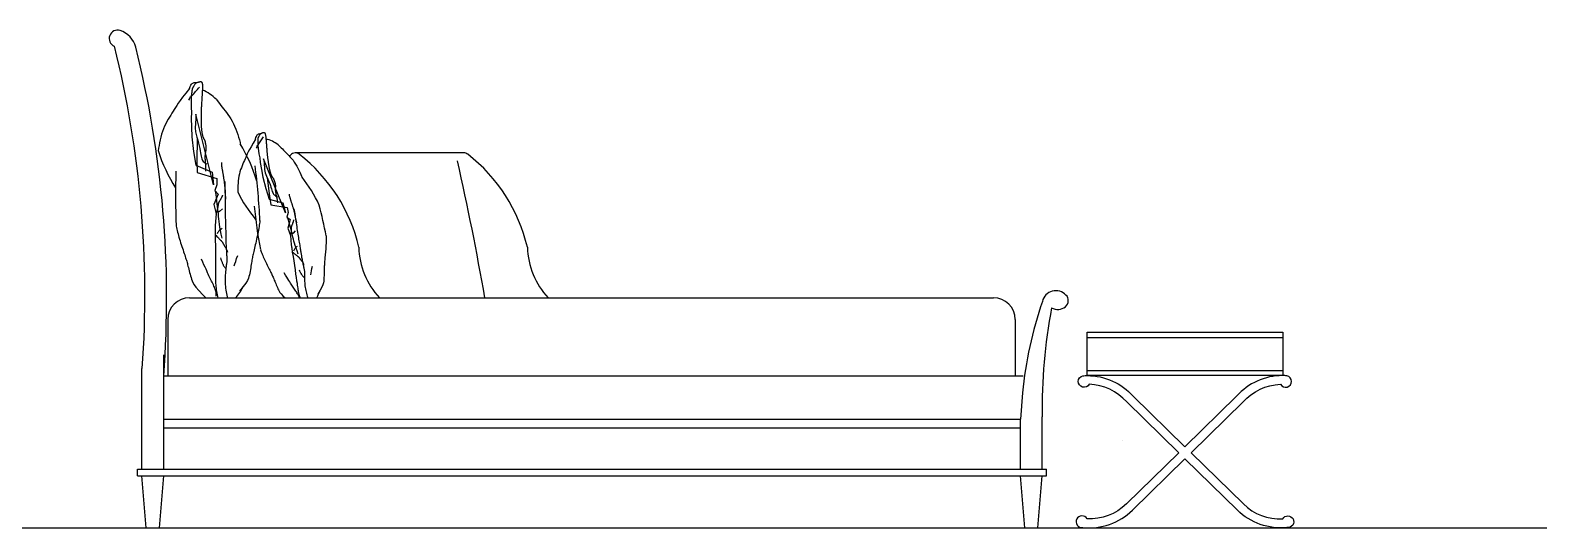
# Model space of a CAD drawing. Header units: inches. Extents: x 15.4 to 57.9, y 9.9 to 34.7.
# Drawn here: x 48.159 to 51.631, y 15.471 to 16.618 of the extents above; entities that cross this region are included whole.
import ezdxf

# ---------------------------------------------------------------- set-up
doc = ezdxf.new("R2010")
doc.units = ezdxf.units.IN
doc.header["$MEASUREMENT"] = 0
doc.layers.add('1', color=1, linetype='Continuous')
doc.layers.add('4', color=4, linetype='Continuous')

msp = doc.modelspace()

# ---------------------------------------------------------------- linework, layer by layer
at = {"layer": '1'}
for p, q in [((48.5293, 16.4906), (48.5309, 16.493)), ((48.5309, 16.493), (48.5325, 16.4947)), ((48.5325, 16.4947), (48.5339, 16.4958)), ((48.5339, 16.4958), (48.5354, 16.4965)), ((48.5354, 16.4965), (48.5367, 16.4969)), ((48.5367, 16.4969), (48.538, 16.497)), ((48.538, 16.497), (48.5393, 16.497)), ((48.5393, 16.497), (48.5405, 16.497)), ((48.5405, 16.497), (48.5416, 16.497)), ((48.5416, 16.497), (48.5428, 16.4972)), ((48.5428, 16.4972), (48.5438, 16.4974)), ((48.5438, 16.4974), (48.5449, 16.4976)), ((48.5449, 16.4976), (48.5459, 16.4979)), ((48.5459, 16.4979), (48.5468, 16.4982)), ((48.5468, 16.4982), (48.5477, 16.4985)), ((48.5477, 16.4985), (48.5486, 16.4988)), ((48.5486, 16.4988), (48.5494, 16.499)), ((48.5494, 16.499), (48.5502, 16.4992)), ((48.5502, 16.4992), (48.5509, 16.4993)), ((48.5509, 16.4993), (48.5515, 16.4993)), ((48.5515, 16.4993), (48.5521, 16.4992)), ((48.5521, 16.4992), (48.5527, 16.4991)), ((48.5527, 16.4991), (48.5532, 16.4989)), ((48.5532, 16.4989), (48.5536, 16.4986)), ((48.5536, 16.4986), (48.554, 16.4981)), ((48.554, 16.4981), (48.5544, 16.4976)), ((48.5544, 16.4976), (48.5547, 16.4969)), ((48.5547, 16.4969), (48.555, 16.4962)), ((48.555, 16.4962), (48.5552, 16.4953)), ((48.5552, 16.4953), (48.5554, 16.4942)), ((48.5554, 16.4942), (48.5556, 16.493)), ((48.5556, 16.493), (48.5557, 16.4917)), ((48.5102, 16.4635), (48.5046, 16.4559)), ((48.5172, 16.4726), (48.5102, 16.4635)), ((48.5258, 16.4835), (48.5172, 16.4726)), ((48.5259, 16.46), (48.5238, 16.4567)), ((48.5258, 16.4835), (48.5276, 16.4875)), ((48.5267, 16.4632), (48.5259, 16.46)), ((48.5299, 16.4644), (48.5267, 16.4632)), ((48.5276, 16.4875), (48.5293, 16.4906)), ((48.5299, 16.4644), (48.5298, 16.4396)), ((48.5543, 16.4578), (48.5541, 16.4547)), ((48.5545, 16.461), (48.5543, 16.4578)), ((48.5547, 16.4643), (48.5545, 16.461)), ((48.555, 16.4676), (48.5547, 16.4643)), ((48.5552, 16.4708), (48.555, 16.4676)), ((48.5554, 16.4739), (48.5552, 16.4708)), ((48.5555, 16.4768), (48.5554, 16.4739)), ((48.5557, 16.4796), (48.5555, 16.4768)), ((48.5557, 16.4917), (48.5558, 16.4902)), ((48.5558, 16.4822), (48.5557, 16.4796)), ((48.5558, 16.4902), (48.5558, 16.4885)), ((48.5558, 16.4885), (48.5558, 16.4866)), ((48.5558, 16.4866), (48.5558, 16.4845)), ((48.5558, 16.4845), (48.5558, 16.4822)), ((48.5878, 16.4578), (48.5919, 16.4528)), ((48.4855, 16.4267), (48.4827, 16.4222)), ((48.4882, 16.431), (48.4855, 16.4267)), ((48.4908, 16.4352), (48.4882, 16.431)), ((48.4935, 16.4395), (48.4908, 16.4352)), ((48.4965, 16.4442), (48.4935, 16.4395)), ((48.5001, 16.4496), (48.4965, 16.4442)), ((48.5046, 16.4559), (48.5001, 16.4496)), ((48.5303, 16.4283), (48.5297, 16.4147)), ((48.5298, 16.4396), (48.5303, 16.4283)), ((48.5815, 16.2614), (48.5406, 16.4238)), ((48.5406, 16.4238), (48.5407, 16.4132)), ((48.5528, 16.4245), (48.5527, 16.4225)), ((48.5529, 16.4301), (48.5528, 16.4283)), ((48.5528, 16.4283), (48.5528, 16.4264)), ((48.5528, 16.4264), (48.5528, 16.4245)), ((48.553, 16.4338), (48.5529, 16.4319)), ((48.5529, 16.4319), (48.5529, 16.4301)), ((48.5531, 16.4375), (48.553, 16.4356)), ((48.553, 16.4356), (48.553, 16.4338)), ((48.5532, 16.4395), (48.5531, 16.4375)), ((48.5533, 16.4416), (48.5532, 16.4395)), ((48.5534, 16.4438), (48.5533, 16.4416)), ((48.5535, 16.4462), (48.5534, 16.4438)), ((48.5537, 16.4488), (48.5535, 16.4462)), ((48.5539, 16.4517), (48.5537, 16.4488)), ((48.5541, 16.4547), (48.5539, 16.4517)), ((48.5919, 16.4528), (48.5954, 16.4484)), ((48.5954, 16.4484), (48.5984, 16.4444)), ((48.5984, 16.4444), (48.6014, 16.4404)), ((48.6014, 16.4404), (48.6044, 16.4364)), ((48.6044, 16.4364), (48.6077, 16.4322)), ((48.6077, 16.4322), (48.611, 16.4278)), ((48.611, 16.4278), (48.6143, 16.4231)), ((48.6143, 16.4231), (48.6177, 16.4183)), ((48.466, 16.3906), (48.4638, 16.3844)), ((48.4685, 16.3965), (48.466, 16.3906)), ((48.4712, 16.4022), (48.4685, 16.3965)), ((48.474, 16.4075), (48.4712, 16.4022)), ((48.4769, 16.4127), (48.474, 16.4075)), ((48.4798, 16.4176), (48.4769, 16.4127)), ((48.4827, 16.4222), (48.4798, 16.4176)), ((48.5297, 16.4147), (48.5305, 16.3944)), ((48.5305, 16.3944), (48.5314, 16.3719)), ((48.5407, 16.4132), (48.5393, 16.3926)), ((48.5393, 16.3926), (48.5397, 16.3834)), ((48.5527, 16.4225), (48.5527, 16.4205)), ((48.5527, 16.4205), (48.5527, 16.4184)), ((48.5527, 16.4184), (48.5527, 16.4164)), ((48.5527, 16.4164), (48.5527, 16.4144)), ((48.5527, 16.4144), (48.5527, 16.4123)), ((48.5527, 16.4123), (48.5527, 16.4103)), ((48.5527, 16.4103), (48.5527, 16.4083)), ((48.5527, 16.4083), (48.5527, 16.4064)), ((48.5527, 16.4064), (48.5528, 16.4044)), ((48.5528, 16.4044), (48.5528, 16.4026)), ((48.5528, 16.4026), (48.5529, 16.4007)), ((48.5529, 16.4007), (48.553, 16.3989)), ((48.553, 16.3989), (48.553, 16.3972)), ((48.553, 16.3972), (48.5531, 16.3955)), ((48.5531, 16.3955), (48.5532, 16.3938)), ((48.5532, 16.3938), (48.5533, 16.3922)), ((48.5533, 16.3922), (48.5534, 16.3906)), ((48.5534, 16.3906), (48.5536, 16.3892)), ((48.5536, 16.3892), (48.5537, 16.3877)), ((48.6177, 16.4183), (48.6209, 16.4132)), ((48.6209, 16.4132), (48.6241, 16.4078)), ((48.6241, 16.4078), (48.6271, 16.4022)), ((48.6271, 16.4022), (48.6299, 16.3962)), ((48.6299, 16.3962), (48.6325, 16.39)), ((48.6325, 16.39), (48.6349, 16.3837)), ((48.457, 16.3585), (48.4558, 16.3521)), ((48.4584, 16.365), (48.457, 16.3585)), ((48.46, 16.3715), (48.4584, 16.365)), ((48.4618, 16.378), (48.46, 16.3715)), ((48.4638, 16.3844), (48.4618, 16.378)), ((48.5314, 16.3719), (48.535, 16.3381)), ((48.5397, 16.3834), (48.5435, 16.3683)), ((48.5435, 16.3683), (48.5425, 16.315)), ((48.5537, 16.3877), (48.5538, 16.3863)), ((48.5538, 16.3863), (48.554, 16.385)), ((48.554, 16.385), (48.5542, 16.3837)), ((48.5542, 16.3837), (48.5543, 16.3824)), ((48.5543, 16.3824), (48.5545, 16.3811)), ((48.5545, 16.3811), (48.5548, 16.3799)), ((48.5548, 16.3799), (48.555, 16.3787)), ((48.555, 16.3787), (48.5553, 16.3775)), ((48.5553, 16.3775), (48.5556, 16.3764)), ((48.5556, 16.3764), (48.5559, 16.3752)), ((48.5559, 16.3752), (48.5562, 16.3741)), ((48.5562, 16.3741), (48.5565, 16.373)), ((48.5565, 16.373), (48.5568, 16.372)), ((48.5568, 16.372), (48.5572, 16.371)), ((48.5572, 16.371), (48.5575, 16.3701)), ((48.5575, 16.3701), (48.5579, 16.3693)), ((48.5579, 16.3693), (48.5582, 16.3685)), ((48.5582, 16.3685), (48.5585, 16.3679)), ((48.5585, 16.3679), (48.5588, 16.3673)), ((48.5588, 16.3673), (48.5591, 16.3668)), ((48.5591, 16.3668), (48.5594, 16.3664)), ((48.5594, 16.3664), (48.5596, 16.366)), ((48.5596, 16.366), (48.5599, 16.3656)), ((48.5599, 16.3656), (48.5601, 16.3652)), ((48.5601, 16.3652), (48.5604, 16.3647)), ((48.5604, 16.3647), (48.5606, 16.3642)), ((48.5606, 16.3642), (48.5609, 16.3636)), ((48.5609, 16.3636), (48.5611, 16.3629)), ((48.5611, 16.3629), (48.5614, 16.3621)), ((48.5614, 16.3621), (48.5617, 16.3611)), ((48.5617, 16.3611), (48.5619, 16.36)), ((48.5619, 16.36), (48.5622, 16.3589)), ((48.5622, 16.3589), (48.5624, 16.3577)), ((48.5624, 16.3577), (48.5627, 16.3565)), ((48.5627, 16.3565), (48.5629, 16.3553)), ((48.5629, 16.3553), (48.5631, 16.3541)), ((48.5631, 16.3541), (48.5633, 16.3529)), ((48.6349, 16.3837), (48.637, 16.3773)), ((48.637, 16.3773), (48.639, 16.371)), ((48.639, 16.371), (48.6408, 16.3647)), ((48.6408, 16.3647), (48.6423, 16.3587)), ((48.6423, 16.3587), (48.6437, 16.353)), ((48.6722, 16.3573), (48.6677, 16.3493)), ((48.6778, 16.3669), (48.6722, 16.3573)), ((48.6778, 16.3669), (48.6788, 16.3702)), ((48.6788, 16.3702), (48.6798, 16.3729)), ((48.6798, 16.3729), (48.6809, 16.375)), ((48.6809, 16.375), (48.6819, 16.3765)), ((48.6819, 16.3765), (48.6829, 16.3775)), ((48.6829, 16.3775), (48.684, 16.3783)), ((48.684, 16.3783), (48.685, 16.3787)), ((48.685, 16.3787), (48.686, 16.3789)), ((48.686, 16.3789), (48.687, 16.3791)), ((48.687, 16.3791), (48.688, 16.3792)), ((48.688, 16.3792), (48.6889, 16.3794)), ((48.6889, 16.3794), (48.6898, 16.3796)), ((48.6898, 16.3796), (48.6906, 16.3799)), ((48.6906, 16.3799), (48.6914, 16.3802)), ((48.6914, 16.3802), (48.6922, 16.3805)), ((48.6922, 16.3805), (48.6929, 16.3809)), ((48.6929, 16.3809), (48.6936, 16.3812)), ((48.6936, 16.3812), (48.6942, 16.3815)), ((48.6942, 16.3815), (48.6948, 16.3818)), ((48.6948, 16.3818), (48.6954, 16.382)), ((48.6954, 16.382), (48.6959, 16.3822)), ((48.6959, 16.3822), (48.6965, 16.3823)), ((48.6965, 16.3823), (48.6969, 16.3823)), ((48.6969, 16.3823), (48.6974, 16.3823)), ((48.6974, 16.3823), (48.6978, 16.3821)), ((48.6978, 16.3821), (48.6982, 16.3819)), ((48.6982, 16.3819), (48.6986, 16.3816)), ((48.6986, 16.3816), (48.6989, 16.3812)), ((48.6989, 16.3812), (48.6993, 16.3808)), ((48.6993, 16.3808), (48.6996, 16.3802)), ((48.6996, 16.3802), (48.6999, 16.3795)), ((48.6999, 16.3795), (48.7001, 16.3787)), ((48.7001, 16.3787), (48.7004, 16.3778)), ((48.7004, 16.3778), (48.7006, 16.3767)), ((48.7006, 16.3767), (48.7009, 16.3755)), ((48.7009, 16.3755), (48.7011, 16.3742)), ((48.7011, 16.3742), (48.7013, 16.3727)), ((48.7013, 16.3727), (48.7015, 16.371)), ((48.7015, 16.371), (48.7017, 16.3692)), ((48.7017, 16.3692), (48.7019, 16.3671)), ((48.7019, 16.3671), (48.7021, 16.3649)), ((48.7021, 16.3649), (48.7023, 16.3626)), ((48.7023, 16.3626), (48.7025, 16.3601)), ((48.7025, 16.3601), (48.7027, 16.3575)), ((48.7027, 16.3575), (48.7029, 16.3549)), ((48.7029, 16.3549), (48.7031, 16.3523)), ((48.4548, 16.346), (48.454, 16.3401)), ((48.4558, 16.3521), (48.4548, 16.346)), ((48.535, 16.3381), (48.5408, 16.3067)), ((48.5616, 16.3275), (48.5615, 16.3256)), ((48.5615, 16.3256), (48.5615, 16.3237)), ((48.5615, 16.3237), (48.5616, 16.3217)), ((48.5617, 16.3294), (48.5616, 16.3275)), ((48.5616, 16.3217), (48.5617, 16.3196)), ((48.5619, 16.3311), (48.5617, 16.3294)), ((48.5617, 16.3196), (48.5618, 16.3175)), ((48.5621, 16.3328), (48.5619, 16.3311)), ((48.5623, 16.3344), (48.5621, 16.3328)), ((48.5626, 16.3359), (48.5623, 16.3344)), ((48.5628, 16.3374), (48.5626, 16.3359)), ((48.5631, 16.3388), (48.5628, 16.3374)), ((48.5633, 16.3401), (48.5631, 16.3388)), ((48.5633, 16.3529), (48.5635, 16.3517)), ((48.5635, 16.3414), (48.5633, 16.3401)), ((48.5635, 16.3517), (48.5636, 16.3506)), ((48.5637, 16.3425), (48.5635, 16.3414)), ((48.5636, 16.3506), (48.5637, 16.3496)), ((48.5637, 16.3496), (48.5638, 16.3486)), ((48.5638, 16.3436), (48.5637, 16.3425)), ((48.5638, 16.3486), (48.5639, 16.3476)), ((48.5639, 16.3446), (48.5638, 16.3436)), ((48.5639, 16.3476), (48.5639, 16.3466)), ((48.5639, 16.3466), (48.5639, 16.3456)), ((48.5639, 16.3456), (48.5639, 16.3446)), ((48.654, 16.3211), (48.6523, 16.3174)), ((48.6555, 16.3247), (48.654, 16.3211)), ((48.6572, 16.3284), (48.6555, 16.3247)), ((48.659, 16.3325), (48.6572, 16.3284)), ((48.6613, 16.3372), (48.659, 16.3325)), ((48.6642, 16.3427), (48.6613, 16.3372)), ((48.6677, 16.3493), (48.6642, 16.3427)), ((48.6806, 16.3483), (48.6793, 16.3455)), ((48.6809, 16.3509), (48.6806, 16.3483)), ((48.6833, 16.3523), (48.6809, 16.3509)), ((48.6833, 16.3523), (48.6859, 16.3325)), ((48.6859, 16.3325), (48.6876, 16.3237)), ((48.6876, 16.3237), (48.6886, 16.3128)), ((48.7468, 16.1972), (48.6963, 16.3212)), ((48.6963, 16.3212), (48.6975, 16.3128)), ((48.7031, 16.3523), (48.7033, 16.3497)), ((48.7033, 16.3497), (48.7035, 16.3472)), ((48.7035, 16.3472), (48.7037, 16.3448)), ((48.7037, 16.3448), (48.7038, 16.3425)), ((48.7038, 16.3425), (48.704, 16.3405)), ((48.704, 16.3405), (48.7042, 16.3385)), ((48.7042, 16.3385), (48.7043, 16.3367)), ((48.7043, 16.3367), (48.7045, 16.3351)), ((48.7045, 16.3351), (48.7046, 16.3335)), ((48.7046, 16.3335), (48.7048, 16.332)), ((48.7048, 16.332), (48.7049, 16.3305)), ((48.7049, 16.3305), (48.7051, 16.3291)), ((48.7051, 16.3291), (48.7053, 16.3276)), ((48.7053, 16.3276), (48.7054, 16.3262)), ((48.7054, 16.3262), (48.7056, 16.3247)), ((48.7056, 16.3247), (48.7058, 16.3231)), ((48.7058, 16.3231), (48.706, 16.3216)), ((48.706, 16.3216), (48.7062, 16.32)), ((48.7062, 16.32), (48.7064, 16.3184)), ((48.7299, 16.3535), (48.7337, 16.35)), ((48.7337, 16.35), (48.7369, 16.3468)), ((48.7369, 16.3468), (48.7397, 16.344)), ((48.7397, 16.344), (48.7425, 16.3412)), ((48.7425, 16.3412), (48.7454, 16.3383)), ((48.7454, 16.3383), (48.7484, 16.3354)), ((48.7484, 16.3354), (48.7516, 16.3322)), ((48.7516, 16.3322), (48.7547, 16.329)), ((48.7547, 16.329), (48.7579, 16.3255)), ((48.7579, 16.3255), (48.7611, 16.3218)), ((48.7611, 16.3218), (48.7642, 16.3179)), ((49.1573, 16.335), (48.7693, 16.335)), ((48.5408, 16.3067), (48.578, 16.2907)), ((48.5425, 16.315), (48.5435, 16.2899)), ((48.5435, 16.2899), (48.5435, 16.2899)), ((48.5435, 16.2899), (48.5886, 16.2759)), ((48.5618, 16.3175), (48.562, 16.3154)), ((48.562, 16.3154), (48.5622, 16.3133)), ((48.5622, 16.3133), (48.5623, 16.3112)), ((48.5623, 16.3112), (48.5625, 16.309)), ((48.5625, 16.309), (48.5626, 16.3069)), ((48.5626, 16.3069), (48.5627, 16.3048)), ((48.5627, 16.3048), (48.5628, 16.3027)), ((48.5628, 16.2947), (48.5627, 16.2928)), ((48.5628, 16.3027), (48.5628, 16.3007)), ((48.5628, 16.3007), (48.5628, 16.2987)), ((48.5628, 16.2987), (48.5628, 16.2967)), ((48.5628, 16.2967), (48.5628, 16.2947)), ((48.578, 16.2907), (48.5815, 16.2614)), ((48.5993, 16.3129), (48.5994, 16.3111)), ((48.5994, 16.3111), (48.5995, 16.3093)), ((48.5995, 16.3093), (48.5996, 16.3075)), ((48.5996, 16.3075), (48.5998, 16.3058)), ((48.5998, 16.3058), (48.6, 16.3041)), ((48.6, 16.3041), (48.6002, 16.3023)), ((48.6002, 16.3023), (48.6005, 16.3006)), ((48.6005, 16.3006), (48.6007, 16.2989)), ((48.6007, 16.2989), (48.601, 16.2972)), ((48.601, 16.2972), (48.6013, 16.2956)), ((48.6013, 16.2956), (48.6016, 16.2939)), ((48.6016, 16.2939), (48.6019, 16.2922)), ((48.6019, 16.2922), (48.6022, 16.2905)), ((48.6022, 16.2905), (48.6025, 16.2888)), ((48.6025, 16.2888), (48.6028, 16.2871)), ((48.6028, 16.2871), (48.6031, 16.2854)), ((48.6031, 16.2854), (48.6034, 16.2836)), ((48.6409, 16.2866), (48.6398, 16.2815)), ((48.6422, 16.2916), (48.6409, 16.2866)), ((48.6437, 16.2964), (48.6422, 16.2916)), ((48.6453, 16.3009), (48.6437, 16.2964)), ((48.647, 16.3053), (48.6453, 16.3009)), ((48.6488, 16.3095), (48.647, 16.3053)), ((48.6506, 16.3136), (48.6488, 16.3095)), ((48.6523, 16.3174), (48.6506, 16.3136)), ((48.6886, 16.3128), (48.6915, 16.2969)), ((48.6915, 16.2969), (48.6948, 16.2791)), ((48.6975, 16.3128), (48.6987, 16.2964)), ((48.6987, 16.2964), (48.7, 16.2892)), ((48.7, 16.2892), (48.7047, 16.2776)), ((48.7064, 16.3184), (48.7067, 16.3167)), ((48.7067, 16.3167), (48.7069, 16.3151)), ((48.7069, 16.3151), (48.7071, 16.3135)), ((48.7071, 16.3135), (48.7073, 16.3119)), ((48.7073, 16.3119), (48.7076, 16.3103)), ((48.7076, 16.3103), (48.7078, 16.3088)), ((48.7078, 16.3088), (48.7081, 16.3073)), ((48.7081, 16.3073), (48.7083, 16.3058)), ((48.7083, 16.3058), (48.7086, 16.3043)), ((48.7086, 16.3043), (48.7088, 16.3029)), ((48.7088, 16.3029), (48.7091, 16.3015)), ((48.7091, 16.3015), (48.7093, 16.3002)), ((48.7093, 16.3002), (48.7096, 16.2989)), ((48.7096, 16.2989), (48.7098, 16.2976)), ((48.7098, 16.2976), (48.7101, 16.2964)), ((48.7101, 16.2964), (48.7104, 16.2953)), ((48.7104, 16.2953), (48.7106, 16.2941)), ((48.7106, 16.2941), (48.7109, 16.293)), ((48.7109, 16.293), (48.7112, 16.292)), ((48.7112, 16.292), (48.7115, 16.291)), ((48.7115, 16.291), (48.7118, 16.29)), ((48.7118, 16.29), (48.7121, 16.289)), ((48.7121, 16.289), (48.7124, 16.2881)), ((48.7124, 16.2881), (48.7127, 16.2872)), ((48.7127, 16.2872), (48.713, 16.2862)), ((48.713, 16.2862), (48.7134, 16.2854)), ((48.7134, 16.2854), (48.7138, 16.2845)), ((48.7138, 16.2845), (48.7141, 16.2836)), ((48.7642, 16.3179), (48.7672, 16.3138)), ((48.7672, 16.3138), (48.7701, 16.3093)), ((48.7701, 16.3093), (48.7728, 16.3047)), ((48.7728, 16.3047), (48.7754, 16.3)), ((48.7754, 16.3), (48.7778, 16.2952)), ((48.7778, 16.2952), (48.7801, 16.2904)), ((48.7801, 16.2904), (48.7822, 16.2856)), ((48.7822, 16.2856), (48.7841, 16.281)), ((48.5892, 16.2611), (48.584, 16.2483)), ((48.5886, 16.2759), (48.5892, 16.2611)), ((48.6034, 16.2836), (48.6037, 16.2818)), ((48.6037, 16.2818), (48.604, 16.28)), ((48.604, 16.28), (48.6043, 16.2782)), ((48.6043, 16.2782), (48.6046, 16.2763)), ((48.6046, 16.2763), (48.6049, 16.2744)), ((48.6049, 16.2744), (48.6052, 16.2724)), ((48.6052, 16.2724), (48.6055, 16.2703)), ((48.6055, 16.2703), (48.6058, 16.2681)), ((48.6058, 16.2681), (48.6061, 16.2658)), ((48.6061, 16.2658), (48.6064, 16.2634)), ((48.6064, 16.2634), (48.6066, 16.2608)), ((48.6066, 16.2608), (48.6069, 16.258)), ((48.6069, 16.258), (48.6072, 16.2551)), ((48.607, 16.2689), (48.6072, 16.2643)), ((48.6072, 16.2643), (48.6073, 16.2596)), ((48.6072, 16.2551), (48.6074, 16.2519)), ((48.6073, 16.2596), (48.6074, 16.2547)), ((48.6074, 16.2547), (48.6075, 16.2496)), ((48.6074, 16.2519), (48.6077, 16.2486)), ((48.6075, 16.2496), (48.6076, 16.2444)), ((48.6371, 16.255), (48.637, 16.25)), ((48.637, 16.25), (48.637, 16.2453)), ((48.6373, 16.2602), (48.6371, 16.255)), ((48.6377, 16.2655), (48.6373, 16.2602)), ((48.6382, 16.2708), (48.6377, 16.2655)), ((48.6389, 16.2762), (48.6382, 16.2708)), ((48.6398, 16.2815), (48.6389, 16.2762)), ((48.6948, 16.2791), (48.7014, 16.2528)), ((48.7014, 16.2528), (48.7095, 16.2285)), ((48.7047, 16.2776), (48.7099, 16.2352)), ((48.7141, 16.2836), (48.7145, 16.2828)), ((48.7145, 16.2828), (48.7149, 16.282)), ((48.7149, 16.282), (48.7153, 16.2813)), ((48.7153, 16.2813), (48.7156, 16.2806)), ((48.7156, 16.2806), (48.716, 16.28)), ((48.716, 16.28), (48.7163, 16.2794)), ((48.7163, 16.2794), (48.7167, 16.279)), ((48.7167, 16.279), (48.717, 16.2785)), ((48.717, 16.2785), (48.7172, 16.2782)), ((48.7172, 16.2782), (48.7175, 16.2779)), ((48.7175, 16.2779), (48.7178, 16.2776)), ((48.7178, 16.2776), (48.718, 16.2773)), ((48.718, 16.2773), (48.7183, 16.277)), ((48.7183, 16.277), (48.7185, 16.2767)), ((48.7185, 16.2767), (48.7188, 16.2763)), ((48.7188, 16.2763), (48.719, 16.2758)), ((48.719, 16.2758), (48.7193, 16.2753)), ((48.7193, 16.2753), (48.7196, 16.2747)), ((48.7196, 16.2747), (48.7199, 16.2739)), ((48.7199, 16.2739), (48.7203, 16.2731)), ((48.7203, 16.2731), (48.7206, 16.2723)), ((48.7206, 16.2723), (48.7209, 16.2714)), ((48.7209, 16.2714), (48.7212, 16.2704)), ((48.7212, 16.2704), (48.7216, 16.2695)), ((48.7216, 16.2695), (48.7219, 16.2685)), ((48.7219, 16.2685), (48.7222, 16.2676)), ((48.7222, 16.2676), (48.7224, 16.2667)), ((48.7224, 16.2667), (48.7227, 16.2658)), ((48.7227, 16.2658), (48.7229, 16.265)), ((48.7229, 16.265), (48.723, 16.2642)), ((48.723, 16.2642), (48.7232, 16.2635)), ((48.7232, 16.2635), (48.7233, 16.2627)), ((48.7233, 16.2627), (48.7234, 16.2619)), ((48.7234, 16.2619), (48.7235, 16.2611)), ((48.7235, 16.2529), (48.7234, 16.2516)), ((48.7234, 16.2516), (48.7235, 16.2502)), ((48.7235, 16.2611), (48.7236, 16.2603)), ((48.7236, 16.2564), (48.7235, 16.2553)), ((48.7235, 16.2553), (48.7235, 16.2541)), ((48.7235, 16.2541), (48.7235, 16.2529)), ((48.7235, 16.2502), (48.7235, 16.2488)), ((48.7236, 16.2603), (48.7236, 16.2594)), ((48.7236, 16.2594), (48.7236, 16.2585)), ((48.7236, 16.2585), (48.7236, 16.2575)), ((48.7236, 16.2575), (48.7236, 16.2564)), ((48.7841, 16.281), (48.7858, 16.2766)), ((48.5923, 16.2403), (48.5819, 16.2162)), ((48.5819, 16.2162), (48.5873, 16.1947)), ((48.584, 16.2483), (48.5923, 16.2403)), ((48.6076, 16.2444), (48.6077, 16.2391)), ((48.6077, 16.2486), (48.6079, 16.245)), ((48.6077, 16.2391), (48.6078, 16.2337)), ((48.6078, 16.2337), (48.6078, 16.2282)), ((48.6078, 16.2282), (48.6079, 16.2227)), ((48.6079, 16.245), (48.6081, 16.2412)), ((48.6079, 16.2227), (48.6079, 16.2172)), ((48.6079, 16.2172), (48.608, 16.2117)), ((48.6081, 16.2412), (48.6083, 16.2371)), ((48.6083, 16.2371), (48.6085, 16.2329)), ((48.6085, 16.2329), (48.6087, 16.2285)), ((48.7095, 16.2285), (48.7408, 16.22)), ((48.7099, 16.2352), (48.7117, 16.2253)), ((48.7117, 16.2253), (48.7135, 16.2155)), ((48.7135, 16.2155), (48.7135, 16.2155)), ((48.7135, 16.2155), (48.7508, 16.2094)), ((48.7235, 16.2488), (48.7236, 16.2473)), ((48.7236, 16.2473), (48.7238, 16.2458)), ((48.7238, 16.2458), (48.724, 16.2443)), ((48.724, 16.2443), (48.7243, 16.2427)), ((48.7243, 16.2427), (48.7246, 16.2411)), ((48.7246, 16.2411), (48.7249, 16.2394)), ((48.7249, 16.2394), (48.7253, 16.2378)), ((48.7253, 16.2378), (48.7257, 16.2361)), ((48.7257, 16.2361), (48.726, 16.2344)), ((48.726, 16.2344), (48.7264, 16.2328)), ((48.7264, 16.2328), (48.7268, 16.2311)), ((48.7268, 16.2311), (48.7271, 16.2294)), ((48.7271, 16.2294), (48.7274, 16.2278)), ((48.7274, 16.2278), (48.7276, 16.2262)), ((48.7276, 16.2262), (48.7278, 16.2246)), ((48.7278, 16.2246), (48.728, 16.223)), ((48.728, 16.223), (48.7282, 16.2215)), ((48.7282, 16.2215), (48.7284, 16.22)), ((48.7408, 16.22), (48.7468, 16.1972)), ((48.7552, 16.24), (48.7554, 16.2385)), ((48.7554, 16.2385), (48.7557, 16.2371)), ((48.7557, 16.2371), (48.756, 16.2357)), ((48.756, 16.2357), (48.7563, 16.2344)), ((48.7563, 16.2344), (48.7567, 16.233)), ((48.7567, 16.233), (48.757, 16.2317)), ((48.757, 16.2317), (48.7574, 16.2304)), ((48.7574, 16.2304), (48.7578, 16.229)), ((48.7578, 16.229), (48.7582, 16.2277)), ((48.7582, 16.2277), (48.7587, 16.2264)), ((48.7587, 16.2264), (48.7591, 16.2251)), ((48.7591, 16.2251), (48.7595, 16.2238)), ((48.7595, 16.2238), (48.7599, 16.2225)), ((48.7599, 16.2225), (48.7603, 16.2212)), ((48.7603, 16.2212), (48.7608, 16.2199)), ((48.7608, 16.2199), (48.7612, 16.2186)), ((48.7612, 16.2186), (48.7616, 16.2172)), ((48.7616, 16.2172), (48.7621, 16.2158)), ((48.7621, 16.2158), (48.7625, 16.2144)), ((48.5873, 16.1947), (48.5851, 16.1681)), ((48.5949, 16.2003), (48.5914, 16.1975)), ((48.6019, 16.2061), (48.5949, 16.2003)), ((48.608, 16.2117), (48.6081, 16.2062)), ((48.6081, 16.2062), (48.6081, 16.2009)), ((48.6081, 16.2009), (48.6082, 16.1956)), ((48.6082, 16.1956), (48.6083, 16.1905)), ((48.6083, 16.1905), (48.6084, 16.1855)), ((48.6084, 16.1855), (48.6086, 16.1807)), ((48.6086, 16.1807), (48.6087, 16.1761)), ((48.7529, 16.1978), (48.7502, 16.187)), ((48.7502, 16.187), (48.7577, 16.1817)), ((48.7508, 16.2094), (48.7529, 16.1978)), ((48.7577, 16.1817), (48.7521, 16.1614)), ((48.7625, 16.2144), (48.7629, 16.213)), ((48.7629, 16.213), (48.7634, 16.2115)), ((48.7634, 16.2115), (48.7638, 16.21)), ((48.7638, 16.21), (48.7643, 16.2085)), ((48.7643, 16.2085), (48.7648, 16.2069)), ((48.7648, 16.2069), (48.7653, 16.2052)), ((48.7653, 16.2052), (48.7658, 16.2034)), ((48.7658, 16.2034), (48.7663, 16.2015)), ((48.7662, 16.206), (48.7668, 16.2024)), ((48.7663, 16.2015), (48.7668, 16.1995)), ((48.7668, 16.2024), (48.7674, 16.1986)), ((48.7668, 16.1995), (48.7673, 16.1973)), ((48.7673, 16.1973), (48.7678, 16.195)), ((48.7674, 16.1986), (48.7681, 16.1947)), ((48.7678, 16.195), (48.7684, 16.1926)), ((48.7681, 16.1947), (48.7687, 16.1907)), ((48.7684, 16.1926), (48.769, 16.1899)), ((48.7687, 16.1907), (48.7694, 16.1866)), ((48.769, 16.1899), (48.7695, 16.1871)), ((48.7694, 16.1866), (48.77, 16.1824)), ((48.7695, 16.1871), (48.7701, 16.1841)), ((48.77, 16.1824), (48.7707, 16.1781)), ((48.7701, 16.1841), (48.7707, 16.1809)), ((48.7707, 16.1809), (48.7713, 16.1776)), ((48.4953, 16.1662), (48.496, 16.1629)), ((48.496, 16.1629), (48.4968, 16.1596)), ((48.4968, 16.1596), (48.4977, 16.156)), ((48.4977, 16.156), (48.4986, 16.1524)), ((48.4986, 16.1524), (48.4996, 16.1486)), ((48.4996, 16.1486), (48.5007, 16.1446)), ((48.5851, 16.1681), (48.5852, 16.1558)), ((48.6087, 16.1761), (48.6088, 16.1716)), ((48.6088, 16.1716), (48.609, 16.1673)), ((48.609, 16.1673), (48.6091, 16.1633)), ((48.6091, 16.1633), (48.6092, 16.1595)), ((48.6092, 16.1595), (48.6093, 16.1559)), ((48.6093, 16.1559), (48.6094, 16.1525)), ((48.6094, 16.1525), (48.6095, 16.1494)), ((48.6095, 16.1494), (48.6095, 16.1466)), ((48.6095, 16.1466), (48.6095, 16.1438)), ((48.6831, 16.1489), (48.6823, 16.1446)), ((48.6839, 16.1531), (48.6831, 16.1489)), ((48.6847, 16.1572), (48.6839, 16.1531)), ((48.6854, 16.1612), (48.6847, 16.1572)), ((48.686, 16.1651), (48.6854, 16.1612)), ((48.6866, 16.1688), (48.686, 16.1651)), ((48.6872, 16.1724), (48.6866, 16.1688)), ((48.6877, 16.1758), (48.6872, 16.1724)), ((48.6881, 16.1791), (48.6877, 16.1758)), ((48.7521, 16.1614), (48.7588, 16.145)), ((48.7642, 16.1503), (48.7618, 16.1477)), ((48.7691, 16.1556), (48.7642, 16.1503)), ((48.7707, 16.1781), (48.7713, 16.1738)), ((48.7713, 16.1776), (48.772, 16.1742)), ((48.7713, 16.1738), (48.772, 16.1694)), ((48.772, 16.1694), (48.7727, 16.1651)), ((48.7727, 16.1651), (48.7733, 16.1607)), ((48.7733, 16.1607), (48.774, 16.1564)), ((48.774, 16.1564), (48.7746, 16.1522)), ((48.7746, 16.1522), (48.7753, 16.148)), ((48.7753, 16.148), (48.7759, 16.144)), ((48.5007, 16.1446), (48.5018, 16.1406)), ((48.5018, 16.1406), (48.503, 16.1365)), ((48.503, 16.1365), (48.5042, 16.1323)), ((48.5042, 16.1323), (48.5055, 16.1281)), ((48.5055, 16.1281), (48.5069, 16.1239)), ((48.5069, 16.1239), (48.5083, 16.1196)), ((48.5083, 16.1196), (48.5097, 16.1155)), ((48.5097, 16.1155), (48.5111, 16.1114)), ((48.5111, 16.1114), (48.5124, 16.1074)), ((48.6095, 16.1438), (48.6096, 16.1412)), ((48.6096, 16.1412), (48.6096, 16.1387)), ((48.6096, 16.1387), (48.6096, 16.1362)), ((48.6096, 16.1362), (48.6097, 16.1337)), ((48.6097, 16.1337), (48.6097, 16.1311)), ((48.6097, 16.1311), (48.6098, 16.1283)), ((48.6098, 16.1283), (48.6099, 16.1254)), ((48.6099, 16.1254), (48.6101, 16.1224)), ((48.6101, 16.1224), (48.6102, 16.1191)), ((48.6102, 16.1191), (48.6104, 16.1158)), ((48.6104, 16.1158), (48.6106, 16.1124)), ((48.6106, 16.1124), (48.6108, 16.1091)), ((48.6745, 16.1115), (48.6737, 16.1081)), ((48.6754, 16.1152), (48.6745, 16.1115)), ((48.6763, 16.1191), (48.6754, 16.1152)), ((48.6773, 16.1231), (48.6763, 16.1191)), ((48.6784, 16.1273), (48.6773, 16.1231)), ((48.6794, 16.1316), (48.6784, 16.1273)), ((48.6804, 16.136), (48.6794, 16.1316)), ((48.6813, 16.1403), (48.6804, 16.136)), ((48.6823, 16.1446), (48.6813, 16.1403)), ((48.6891, 16.1121), (48.6901, 16.1096)), ((48.7588, 16.145), (48.76, 16.1236)), ((48.76, 16.1236), (48.7615, 16.114)), ((48.7759, 16.144), (48.7766, 16.1401)), ((48.7766, 16.1401), (48.7772, 16.1363)), ((48.7772, 16.1363), (48.7779, 16.1326)), ((48.7779, 16.1326), (48.7785, 16.1291)), ((48.7785, 16.1291), (48.779, 16.1257)), ((48.779, 16.1257), (48.7796, 16.1225)), ((48.7796, 16.1225), (48.7801, 16.1195)), ((48.7801, 16.1195), (48.7806, 16.1167)), ((48.7806, 16.1167), (48.781, 16.114)), ((48.781, 16.114), (48.7814, 16.1116)), ((48.7814, 16.1116), (48.7818, 16.1093)), ((48.8394, 16.1124), (48.8391, 16.1088)), ((48.8396, 16.1159), (48.8394, 16.1124)), ((48.8398, 16.1194), (48.8396, 16.1159)), ((48.84, 16.1228), (48.8398, 16.1194)), ((48.8402, 16.1261), (48.84, 16.1228)), ((48.8403, 16.1294), (48.8402, 16.1261)), ((48.8404, 16.1356), (48.8403, 16.1325)), ((48.8403, 16.1325), (48.8403, 16.1294)), ((48.8404, 16.1439), (48.8404, 16.1412)), ((48.8404, 16.1412), (48.8404, 16.1385)), ((48.8404, 16.1385), (48.8404, 16.1356)), ((48.5124, 16.1074), (48.5137, 16.1036)), ((48.5137, 16.1036), (48.5149, 16.1)), ((48.5149, 16.1), (48.5161, 16.0967)), ((48.5161, 16.0967), (48.5171, 16.0936)), ((48.5171, 16.0936), (48.5179, 16.0908)), ((48.5179, 16.0908), (48.5188, 16.0881)), ((48.5188, 16.0881), (48.5195, 16.0854)), ((48.5195, 16.0854), (48.5203, 16.0828)), ((48.5203, 16.0828), (48.521, 16.08)), ((48.521, 16.08), (48.5217, 16.0772)), ((48.5217, 16.0772), (48.5225, 16.0741)), ((48.5565, 16.0837), (48.5534, 16.0906)), ((48.5593, 16.0775), (48.5565, 16.0837)), ((48.5618, 16.0721), (48.5593, 16.0775)), ((48.6107, 16.0761), (48.6103, 16.0731)), ((48.6111, 16.0788), (48.6107, 16.0761)), ((48.6108, 16.1091), (48.611, 16.1058)), ((48.611, 16.1058), (48.6112, 16.1027)), ((48.6114, 16.081), (48.6111, 16.0788)), ((48.6112, 16.1027), (48.6114, 16.0998)), ((48.6114, 16.0998), (48.6116, 16.0971)), ((48.6116, 16.0829), (48.6114, 16.081)), ((48.6116, 16.0971), (48.6117, 16.0948)), ((48.6118, 16.0845), (48.6116, 16.0829)), ((48.6117, 16.0948), (48.6119, 16.0929)), ((48.612, 16.0859), (48.6118, 16.0845)), ((48.6119, 16.0929), (48.612, 16.0912)), ((48.612, 16.0912), (48.612, 16.0898)), ((48.612, 16.0898), (48.612, 16.0884)), ((48.612, 16.0884), (48.612, 16.0872)), ((48.612, 16.0872), (48.612, 16.0859)), ((48.6286, 16.0745), (48.6303, 16.0795)), ((48.6303, 16.0795), (48.6323, 16.0851)), ((48.6323, 16.0851), (48.6345, 16.0915)), ((48.6345, 16.0915), (48.637, 16.0986)), ((48.6681, 16.0779), (48.6675, 16.0741)), ((48.6687, 16.0816), (48.6681, 16.0779)), ((48.6693, 16.085), (48.6687, 16.0816)), ((48.6698, 16.0881), (48.6693, 16.085)), ((48.6703, 16.0911), (48.6698, 16.0881)), ((48.6707, 16.0938), (48.6703, 16.0911)), ((48.6712, 16.0965), (48.6707, 16.0938)), ((48.6718, 16.0992), (48.6712, 16.0965)), ((48.6723, 16.102), (48.6718, 16.0992)), ((48.673, 16.1049), (48.6723, 16.102)), ((48.6737, 16.1081), (48.673, 16.1049)), ((48.6901, 16.1096), (48.6911, 16.107)), ((48.6911, 16.107), (48.6922, 16.1043)), ((48.6922, 16.1043), (48.6933, 16.1015)), ((48.6933, 16.1015), (48.6945, 16.0986)), ((48.6945, 16.0986), (48.6958, 16.0956)), ((48.6958, 16.0956), (48.6971, 16.0926)), ((48.6971, 16.0926), (48.6985, 16.0894)), ((48.6985, 16.0894), (48.7, 16.0863)), ((48.7, 16.0863), (48.7015, 16.0831)), ((48.7015, 16.0831), (48.703, 16.0799)), ((48.703, 16.0799), (48.7046, 16.0767)), ((48.7046, 16.0767), (48.7062, 16.0735)), ((48.7818, 16.1093), (48.7821, 16.1072)), ((48.7821, 16.1072), (48.7824, 16.1051)), ((48.7824, 16.1051), (48.7827, 16.1031)), ((48.7827, 16.1031), (48.7831, 16.1011)), ((48.7831, 16.1011), (48.7834, 16.0991)), ((48.7834, 16.0991), (48.7837, 16.0971)), ((48.7837, 16.0971), (48.7841, 16.0949)), ((48.7841, 16.0949), (48.7845, 16.0926)), ((48.7845, 16.0926), (48.7849, 16.0902)), ((48.7849, 16.0902), (48.7854, 16.0877)), ((48.7854, 16.0877), (48.7859, 16.085)), ((48.7859, 16.085), (48.7865, 16.0824)), ((48.7865, 16.0824), (48.787, 16.0798)), ((48.787, 16.0798), (48.7875, 16.0772)), ((48.7875, 16.0772), (48.788, 16.0748)), ((48.8363, 16.0766), (48.8362, 16.0744)), ((48.8364, 16.0788), (48.8363, 16.0766)), ((48.8365, 16.081), (48.8364, 16.0788)), ((48.8367, 16.0834), (48.8365, 16.081)), ((48.8369, 16.086), (48.8367, 16.0834)), ((48.8372, 16.0888), (48.8369, 16.086)), ((48.8375, 16.0918), (48.8372, 16.0888)), ((48.8378, 16.095), (48.8375, 16.0918)), ((48.8381, 16.0983), (48.8378, 16.095)), ((48.8385, 16.1018), (48.8381, 16.0983)), ((48.8388, 16.1053), (48.8385, 16.1018)), ((48.8391, 16.1088), (48.8388, 16.1053)), ((48.5225, 16.0741), (48.5234, 16.0708)), ((48.5234, 16.0708), (48.5243, 16.0672)), ((48.5243, 16.0672), (48.5253, 16.0634)), ((48.5253, 16.0634), (48.5263, 16.0596)), ((48.5263, 16.0596), (48.5274, 16.0556)), ((48.5274, 16.0556), (48.5285, 16.0517)), ((48.5285, 16.0517), (48.5296, 16.0478)), ((48.5296, 16.0478), (48.5307, 16.044)), ((48.5307, 16.044), (48.5319, 16.0403)), ((48.564, 16.0673), (48.5618, 16.0721)), ((48.5659, 16.063), (48.564, 16.0673)), ((48.5677, 16.0591), (48.5659, 16.063)), ((48.5693, 16.0555), (48.5677, 16.0591)), ((48.5708, 16.0522), (48.5693, 16.0555)), ((48.5723, 16.0491), (48.5708, 16.0522)), ((48.5737, 16.046), (48.5723, 16.0491)), ((48.5752, 16.043), (48.5737, 16.046)), ((48.5767, 16.0399), (48.5752, 16.043)), ((48.6079, 16.0493), (48.6077, 16.0449)), ((48.6077, 16.0449), (48.6077, 16.0404)), ((48.6081, 16.0537), (48.6079, 16.0493)), ((48.6085, 16.0579), (48.6081, 16.0537)), ((48.6089, 16.0621), (48.6085, 16.0579)), ((48.6093, 16.066), (48.6089, 16.0621)), ((48.6098, 16.0697), (48.6093, 16.066)), ((48.6103, 16.0731), (48.6098, 16.0697)), ((48.6591, 16.0414), (48.6553, 16.035)), ((48.6615, 16.0463), (48.6591, 16.0414)), ((48.6629, 16.0505), (48.6615, 16.0463)), ((48.6638, 16.0543), (48.6629, 16.0505)), ((48.6646, 16.0582), (48.6638, 16.0543)), ((48.6654, 16.0621), (48.6646, 16.0582)), ((48.6661, 16.0662), (48.6654, 16.0621)), ((48.6668, 16.0702), (48.6661, 16.0662)), ((48.6675, 16.0741), (48.6668, 16.0702)), ((48.7062, 16.0735), (48.7077, 16.0704)), ((48.7077, 16.0704), (48.7093, 16.0675)), ((48.7093, 16.0675), (48.7107, 16.0646)), ((48.7107, 16.0646), (48.7121, 16.0619)), ((48.7121, 16.0619), (48.7133, 16.0594)), ((48.7133, 16.0594), (48.7145, 16.0571)), ((48.7145, 16.0571), (48.7155, 16.0549)), ((48.7155, 16.0549), (48.7164, 16.0528)), ((48.7164, 16.0528), (48.7173, 16.0508)), ((48.7173, 16.0508), (48.7182, 16.0488)), ((48.7182, 16.0488), (48.7191, 16.0467)), ((48.7191, 16.0467), (48.72, 16.0446)), ((48.72, 16.0446), (48.721, 16.0422)), ((48.721, 16.0422), (48.722, 16.0397)), ((48.7469, 16.0536), (48.7436, 16.0587)), ((48.7497, 16.0491), (48.7469, 16.0536)), ((48.7523, 16.045), (48.7497, 16.0491)), ((48.7546, 16.0414), (48.7523, 16.045)), ((48.7566, 16.0382), (48.7546, 16.0414)), ((48.788, 16.0748), (48.7885, 16.0725)), ((48.7885, 16.0725), (48.789, 16.0704)), ((48.789, 16.0704), (48.7893, 16.0686)), ((48.7893, 16.0686), (48.7897, 16.067)), ((48.7897, 16.067), (48.7899, 16.0657)), ((48.7899, 16.0657), (48.7901, 16.0646)), ((48.7901, 16.0646), (48.7903, 16.0636)), ((48.7903, 16.0636), (48.7904, 16.0626)), ((48.7904, 16.0626), (48.7905, 16.0615)), ((48.7905, 16.0615), (48.7906, 16.0604)), ((48.7906, 16.0604), (48.7906, 16.0591)), ((48.7906, 16.0591), (48.7906, 16.0576)), ((48.7906, 16.0576), (48.7906, 16.0558)), ((48.7906, 16.0558), (48.7906, 16.0537)), ((48.7906, 16.0537), (48.7906, 16.0512)), ((48.7906, 16.0512), (48.7906, 16.0485)), ((48.7906, 16.0485), (48.7906, 16.0455)), ((48.7906, 16.0455), (48.7907, 16.0423)), ((48.7907, 16.0423), (48.7909, 16.039)), ((48.805, 16.0544), (48.8058, 16.0585)), ((48.8058, 16.0585), (48.8067, 16.0632)), ((48.8067, 16.0632), (48.8078, 16.0685)), ((48.8078, 16.0685), (48.8089, 16.0744)), ((48.8351, 16.0423), (48.8348, 16.0392)), ((48.8353, 16.0454), (48.8351, 16.0423)), ((48.8355, 16.0487), (48.8353, 16.0454)), ((48.8356, 16.0519), (48.8355, 16.0487)), ((48.8357, 16.0552), (48.8356, 16.0519)), ((48.8358, 16.0584), (48.8357, 16.0552)), ((48.8359, 16.0615), (48.8358, 16.0584)), ((48.836, 16.0672), (48.8359, 16.0645)), ((48.8359, 16.0645), (48.8359, 16.0615)), ((48.8361, 16.0698), (48.836, 16.0672)), ((48.8362, 16.0744), (48.8361, 16.0721)), ((48.8361, 16.0721), (48.8361, 16.0698)), ((48.5319, 16.0403), (48.5337, 16.0363)), ((48.5337, 16.0363), (48.5365, 16.0315)), ((48.5365, 16.0315), (48.5409, 16.0256)), ((48.5409, 16.0256), (48.5475, 16.0181)), ((48.5475, 16.0181), (48.5567, 16.0084)), ((48.5567, 16.0084), (48.5638, 16.0015)), ((48.5781, 16.0369), (48.5767, 16.0399)), ((48.5795, 16.034), (48.5781, 16.0369)), ((48.5809, 16.0311), (48.5795, 16.034)), ((48.5822, 16.0283), (48.5809, 16.0311)), ((48.5833, 16.0256), (48.5822, 16.0283)), ((48.5844, 16.0231), (48.5833, 16.0256)), ((48.5853, 16.0207), (48.5844, 16.0231)), ((48.586, 16.0185), (48.5853, 16.0207)), ((48.5866, 16.0164), (48.586, 16.0185)), ((48.587, 16.0146), (48.5866, 16.0164)), ((48.5872, 16.0129), (48.587, 16.0146)), ((48.587, 16.0052), (48.5871, 16.0067)), ((48.5871, 16.0067), (48.5873, 16.0082)), ((48.5874, 16.0112), (48.5872, 16.0129)), ((48.5873, 16.0082), (48.5874, 16.0097)), ((48.5874, 16.0097), (48.5874, 16.0112)), ((48.6077, 16.0404), (48.6079, 16.0361)), ((48.6079, 16.0361), (48.6082, 16.0317)), ((48.6082, 16.0317), (48.6085, 16.0275)), ((48.6085, 16.0275), (48.609, 16.0233)), ((48.609, 16.0233), (48.6096, 16.0192)), ((48.6096, 16.0192), (48.6102, 16.0151)), ((48.6102, 16.0151), (48.6109, 16.0112)), ((48.6109, 16.0112), (48.6116, 16.0073)), ((48.6116, 16.0073), (48.6123, 16.0035)), ((48.6494, 16.0269), (48.6411, 16.0165)), ((48.6553, 16.035), (48.6494, 16.0269)), ((48.722, 16.0397), (48.7232, 16.0369)), ((48.7232, 16.0369), (48.7244, 16.0341)), ((48.7244, 16.0341), (48.7256, 16.0311)), ((48.7256, 16.0311), (48.7269, 16.0281)), ((48.7269, 16.0281), (48.7282, 16.0251)), ((48.7282, 16.0251), (48.7295, 16.0222)), ((48.7295, 16.0222), (48.7308, 16.0193)), ((48.7308, 16.0193), (48.7322, 16.0165)), ((48.7322, 16.0165), (48.734, 16.0135)), ((48.734, 16.0135), (48.7368, 16.0101)), ((48.7368, 16.0101), (48.741, 16.0059)), ((48.7584, 16.0353), (48.7566, 16.0382)), ((48.7601, 16.0327), (48.7584, 16.0353)), ((48.7617, 16.0303), (48.7601, 16.0327)), ((48.7632, 16.0279), (48.7617, 16.0303)), ((48.7647, 16.0257), (48.7632, 16.0279)), ((48.7662, 16.0234), (48.7647, 16.0257)), ((48.7677, 16.0212), (48.7662, 16.0234)), ((48.7692, 16.019), (48.7677, 16.0212)), ((48.7706, 16.0168), (48.7692, 16.019)), ((48.772, 16.0147), (48.7706, 16.0168)), ((48.7733, 16.0126), (48.772, 16.0147)), ((48.7746, 16.0106), (48.7733, 16.0126)), ((48.7757, 16.0087), (48.7746, 16.0106)), ((48.7767, 16.0069), (48.7757, 16.0087)), ((48.7775, 16.0052), (48.7767, 16.0069)), ((48.7909, 16.039), (48.7911, 16.0356)), ((48.7911, 16.0356), (48.7914, 16.0321)), ((48.7914, 16.0321), (48.7917, 16.0286)), ((48.7917, 16.0286), (48.7922, 16.0251)), ((48.7922, 16.0251), (48.7928, 16.0216)), ((48.7928, 16.0216), (48.7935, 16.0182)), ((48.7935, 16.0182), (48.7943, 16.0149)), ((48.7943, 16.0149), (48.7952, 16.0116)), ((48.7952, 16.0116), (48.7961, 16.0084)), ((48.7961, 16.0084), (48.797, 16.0053)), ((48.8268, 16.019), (48.8214, 16.0098)), ((48.8305, 16.0261), (48.8268, 16.019)), ((48.8329, 16.0315), (48.8305, 16.0261)), ((48.8342, 16.0357), (48.8329, 16.0315)), ((48.8348, 16.0392), (48.8342, 16.0357)), ((48.5262, 16.0015), (50.3762, 16.0015)), ((48.6123, 16.0035), (48.6127, 16.0015)), ((48.741, 16.0059), (48.746, 16.0015)), ((48.7782, 16.0037), (48.7775, 16.0052)), ((48.7787, 16.0023), (48.7782, 16.0037)), ((48.797, 16.0053), (48.798, 16.0022)), ((48.4762, 15.9515), (48.4762, 15.8215)), ((50.4262, 15.9515), (50.4262, 15.8215)), ((50.5919, 15.9101), (51.0419, 15.9101)), ((48.4666, 15.6065), (48.4666, 15.87)), ((48.4166, 15.6065), (48.4166, 15.8382)), ((50.5919, 15.8341), (51.0419, 15.8341)), ((48.4666, 15.8215), (50.4449, 15.8215)), ((48.4666, 15.7215), (50.4383, 15.7215)), ((48.4666, 15.7015), (50.4383, 15.7015)), ((50.4383, 15.6065), (50.4383, 15.7215)), ((50.4883, 15.6065), (50.4883, 15.7268)), ((50.6737, 15.6715), (50.6737, 15.6715)), ((48.4066, 15.5915), (48.4066, 15.6065)), ((48.4066, 15.6065), (50.4983, 15.6065)), ((48.4066, 15.5915), (50.4983, 15.5915)), ((48.4266, 15.4715), (48.4166, 15.5915)), ((48.4566, 15.4715), (48.4666, 15.5915)), ((50.4483, 15.4715), (50.4383, 15.5915)), ((50.4783, 15.4715), (50.4883, 15.5915)), ((50.4983, 15.5915), (50.4983, 15.6065))]:
    msp.add_line(p, q, dxfattribs=at)
for points in [[(48.4666, 15.8215, 0.080549), (48.4022, 16.5785, 0.260533), (48.3662, 16.6168, 0.948172), (48.3527, 16.5808, -0.078466), (48.4166, 15.8382, 0.293965)], [(50.51, 15.9783, 0.325611), (50.542, 15.9808, 0.430968), (50.5432, 16.0077, 0.590017), (50.4888, 15.9931, 0.05608), (50.4428, 15.7827), (50.4383, 15.7215)], [(50.8026, 15.6443), (50.6829, 15.7614, 0.204102), (50.5967, 15.802, -1.543977), (50.582, 15.8217, -0.018286), (50.5924, 15.8221, -0.213316), (50.6978, 15.7747), (50.8169, 15.6582)], [(50.8311, 15.6443), (50.9508, 15.7614, -0.204102), (51.037, 15.802, 1.543977), (51.0517, 15.8217, 0.018286), (51.0413, 15.8221, 0.213316), (50.9359, 15.7747), (50.8169, 15.6582)], [(50.8026, 15.6443), (50.6821, 15.5264, -0.210328), (50.5917, 15.4922, 1.043701), (50.5687, 15.478, 0.283494), (50.5819, 15.4721, 0.220495), (50.6961, 15.5121), (50.8169, 15.6303)], [(50.8311, 15.6443), (50.9516, 15.5264, 0.210328), (51.042, 15.4922, -1.043701), (51.065, 15.478, -0.283494), (51.0518, 15.4721, -0.220495), (50.9376, 15.5121), (50.8169, 15.6303)]]:
    msp.add_lwpolyline(points, format="xyb", dxfattribs=at)
for points in [[(48.5403, 16.4949), (48.5394, 16.4937), (48.5385, 16.4926), (48.5377, 16.4915), (48.537, 16.4904), (48.5363, 16.4894), (48.5356, 16.4885), (48.535, 16.4876), (48.5345, 16.4868), (48.5341, 16.4861), (48.5337, 16.4855), (48.5333, 16.4848), (48.533, 16.4842), (48.5327, 16.4836), (48.5325, 16.4829), (48.5323, 16.4822), (48.5321, 16.4815), (48.5319, 16.4806), (48.5318, 16.4797), (48.5317, 16.4788), (48.5316, 16.4777), (48.5314, 16.4767), (48.5313, 16.4757), (48.5312, 16.4746), (48.5311, 16.4736), (48.5309, 16.4725), (48.5308, 16.4715), (48.5306, 16.4705), (48.5304, 16.4694), (48.5303, 16.4683), (48.5301, 16.4671), (48.53, 16.4658), (48.5299, 16.4644)], [(48.5307, 16.4656), (48.5333, 16.4685), (48.5357, 16.4713), (48.538, 16.4739), (48.5401, 16.4764), (48.5423, 16.4789), (48.5445, 16.4813), (48.5468, 16.4838), (48.5493, 16.4862)], [(48.543, 16.3715), (48.5451, 16.3641), (48.5469, 16.3572), (48.5484, 16.3509), (48.5495, 16.3451), (48.5505, 16.3398), (48.5513, 16.335), (48.552, 16.3309), (48.5527, 16.3272), (48.5533, 16.3241), (48.5541, 16.3215), (48.555, 16.3192), (48.5562, 16.3172), (48.5578, 16.3153), (48.5598, 16.3135), (48.5624, 16.3116), (48.5656, 16.3095)], [(48.6881, 16.3776), (48.6875, 16.3765), (48.6869, 16.3755), (48.6864, 16.3745), (48.6859, 16.3736), (48.6855, 16.3727), (48.6851, 16.3719), (48.6847, 16.3712), (48.6844, 16.3705), (48.6841, 16.3699), (48.6839, 16.3693), (48.6836, 16.3688), (48.6835, 16.3682), (48.6833, 16.3677), (48.6832, 16.3672), (48.6831, 16.3666), (48.6831, 16.366), (48.683, 16.3653), (48.683, 16.3646), (48.683, 16.3638), (48.6831, 16.363), (48.6831, 16.3621), (48.6831, 16.3613), (48.6831, 16.3604), (48.6832, 16.3596), (48.6831, 16.3588), (48.6831, 16.3579), (48.6831, 16.3571), (48.6831, 16.3562), (48.6831, 16.3553), (48.6831, 16.3544), (48.6832, 16.3534), (48.6833, 16.3523)], [(48.6837, 16.3532), (48.6855, 16.3558), (48.6871, 16.3583), (48.6886, 16.3606), (48.69, 16.3629), (48.6914, 16.3651), (48.6929, 16.3673), (48.6944, 16.3694), (48.6961, 16.3717)], [(48.704, 16.2801), (48.7065, 16.2745), (48.7087, 16.2692), (48.7105, 16.2644), (48.7121, 16.2599), (48.7135, 16.2558), (48.7146, 16.2521), (48.7157, 16.2489), (48.7166, 16.2461), (48.7175, 16.2437), (48.7184, 16.2417), (48.7194, 16.24), (48.7205, 16.2386), (48.722, 16.2373), (48.7238, 16.236), (48.726, 16.2348), (48.7288, 16.2335)], [(48.6011, 16.1383), (48.5991, 16.1479), (48.5974, 16.1564), (48.5961, 16.164), (48.595, 16.1708), (48.5942, 16.177), (48.5936, 16.1828), (48.593, 16.1884), (48.5925, 16.1939), (48.5919, 16.1995), (48.5913, 16.2053), (48.5907, 16.2114), (48.5899, 16.2177), (48.5891, 16.2243), (48.5881, 16.2314), (48.587, 16.2389), (48.5857, 16.247)], [(48.602, 16.2377), (48.6017, 16.2368), (48.6014, 16.2359), (48.601, 16.2349), (48.6005, 16.2339), (48.6, 16.2328), (48.5995, 16.2317), (48.5989, 16.2306), (48.5984, 16.2296), (48.5978, 16.2285), (48.5972, 16.2275), (48.5966, 16.2265), (48.5961, 16.2256), (48.5956, 16.2247), (48.5951, 16.2239), (48.5946, 16.2231), (48.5941, 16.2223), (48.5937, 16.2215), (48.5933, 16.2208), (48.593, 16.22), (48.5927, 16.2193), (48.5925, 16.2186), (48.5923, 16.2179), (48.5921, 16.2172), (48.592, 16.2165), (48.5918, 16.2157), (48.5917, 16.2149), (48.5916, 16.2141), (48.5915, 16.2133), (48.5914, 16.2124), (48.5913, 16.2114), (48.5911, 16.2104), (48.5909, 16.2093), (48.5906, 16.208), (48.5903, 16.2067), (48.5899, 16.2051), (48.5895, 16.2034), (48.5889, 16.2015), (48.5883, 16.1993), (48.5875, 16.1969), (48.5866, 16.1941)], [(48.7761, 16.1019), (48.7734, 16.1092), (48.7711, 16.1158), (48.7692, 16.1216), (48.7676, 16.1269), (48.7663, 16.1317), (48.7651, 16.1363), (48.764, 16.1406), (48.763, 16.1449), (48.7619, 16.1493), (48.7608, 16.1539), (48.7596, 16.1585), (48.7583, 16.1635), (48.7569, 16.1686), (48.7553, 16.1741), (48.7536, 16.18), (48.7517, 16.1862)], [(48.7657, 16.1807), (48.7655, 16.18), (48.7654, 16.1792), (48.7652, 16.1784), (48.7649, 16.1775), (48.7646, 16.1766), (48.7643, 16.1757), (48.764, 16.1747), (48.7637, 16.1738), (48.7633, 16.1729), (48.763, 16.1721), (48.7627, 16.1712), (48.7623, 16.1704), (48.762, 16.1697), (48.7617, 16.1689), (48.7614, 16.1683), (48.7612, 16.1676), (48.7609, 16.1669), (48.7607, 16.1663), (48.7605, 16.1657), (48.7604, 16.1651), (48.7603, 16.1645), (48.7602, 16.1639), (48.7601, 16.1633), (48.7601, 16.1627), (48.7601, 16.1621), (48.7601, 16.1615), (48.7601, 16.1608), (48.7601, 16.1601), (48.7601, 16.1594), (48.7601, 16.1586), (48.7601, 16.1578), (48.76, 16.1569), (48.76, 16.1559), (48.7599, 16.1548), (48.7598, 16.1535), (48.7596, 16.1521), (48.7593, 16.1505), (48.7591, 16.1487), (48.7587, 16.1467), (48.7583, 16.1444)], [(48.5851, 16.1681), (48.5852, 16.158), (48.5853, 16.1464), (48.5854, 16.1338), (48.5856, 16.1206), (48.5858, 16.1073), (48.5859, 16.0945), (48.586, 16.0826), (48.5861, 16.072), (48.5861, 16.0632), (48.5861, 16.056), (48.5861, 16.0501), (48.586, 16.0452), (48.586, 16.0412), (48.5861, 16.0376), (48.5862, 16.0344), (48.5864, 16.0311), (48.5868, 16.0276), (48.5872, 16.0239), (48.5877, 16.02), (48.5883, 16.016), (48.589, 16.0121), (48.5897, 16.0081), (48.5905, 16.0043), (48.5911, 16.0015)], [(48.5853, 16.1471), (48.5874, 16.1446), (48.5892, 16.1425), (48.5909, 16.1406), (48.5924, 16.1391), (48.5937, 16.1377), (48.5949, 16.1366), (48.596, 16.1356), (48.5969, 16.1347), (48.5977, 16.1339), (48.5985, 16.1332), (48.5991, 16.1326), (48.5997, 16.1319), (48.6002, 16.1313), (48.6006, 16.1307), (48.601, 16.1302), (48.6013, 16.1296), (48.6016, 16.1291), (48.6019, 16.1286), (48.6022, 16.1281), (48.6025, 16.1276), (48.6027, 16.1271), (48.603, 16.1266), (48.6033, 16.1261), (48.6036, 16.1256), (48.6039, 16.125), (48.6043, 16.1244), (48.6047, 16.1238), (48.6051, 16.1231), (48.6056, 16.1223), (48.6061, 16.1214), (48.6067, 16.1205), (48.6073, 16.1194), (48.608, 16.1182), (48.6087, 16.1169), (48.6094, 16.1155), (48.6101, 16.114), (48.6109, 16.1124), (48.6116, 16.1106), (48.6124, 16.1087), (48.6132, 16.1066)], [(48.601, 16.1608), (48.5992, 16.1596), (48.5978, 16.1586), (48.5966, 16.1577), (48.5955, 16.1569), (48.5946, 16.156), (48.5938, 16.155), (48.5929, 16.1539), (48.5919, 16.1525), (48.5907, 16.1507), (48.5893, 16.1486)], [(48.76, 16.1236), (48.7612, 16.1156), (48.7626, 16.1065), (48.7642, 16.0965), (48.7658, 16.0861), (48.7674, 16.0756), (48.7689, 16.0655), (48.7703, 16.056), (48.7716, 16.0477), (48.7726, 16.0407), (48.7734, 16.0349), (48.774, 16.0303), (48.7745, 16.0264), (48.775, 16.0232), (48.7754, 16.0204), (48.7759, 16.0178), (48.7764, 16.0153), (48.7771, 16.0125), (48.7778, 16.0096), (48.7787, 16.0066), (48.7796, 16.0036), (48.7803, 16.0015)], [(48.7735, 16.1197), (48.7722, 16.1185), (48.7711, 16.1176), (48.7703, 16.1167), (48.7696, 16.116), (48.7689, 16.1152), (48.7684, 16.1143), (48.7678, 16.1133), (48.7672, 16.112), (48.7664, 16.1105), (48.7656, 16.1087)], [(48.5974, 16.0931), (48.5983, 16.0905), (48.599, 16.0882), (48.5997, 16.0862), (48.6004, 16.0845), (48.6009, 16.083), (48.6015, 16.0816), (48.602, 16.0803), (48.6026, 16.079), (48.6032, 16.0778), (48.6038, 16.0765), (48.6045, 16.0752), (48.6053, 16.0739), (48.6062, 16.0726), (48.6072, 16.0713), (48.6084, 16.0699), (48.6098, 16.0685)], [(48.7626, 16.107), (48.7645, 16.1053), (48.7662, 16.1038), (48.7677, 16.1026), (48.7691, 16.1015), (48.7703, 16.1006), (48.7713, 16.0998), (48.7723, 16.0991), (48.7731, 16.0985), (48.7739, 16.098), (48.7745, 16.0975), (48.7751, 16.0971), (48.7756, 16.0966), (48.7761, 16.0962), (48.7765, 16.0958), (48.7769, 16.0954), (48.7772, 16.095), (48.7775, 16.0946), (48.7778, 16.0942), (48.7781, 16.0938), (48.7783, 16.0935), (48.7786, 16.0931), (48.7789, 16.0928), (48.7792, 16.0924), (48.7795, 16.092), (48.7798, 16.0916), (48.7801, 16.0912), (48.7805, 16.0907), (48.781, 16.0902), (48.7814, 16.0897), (48.7819, 16.089), (48.7825, 16.0883), (48.7831, 16.0876), (48.7837, 16.0867), (48.7844, 16.0858), (48.7852, 16.0847), (48.7859, 16.0836), (48.7867, 16.0824), (48.7875, 16.0811), (48.7883, 16.0796), (48.7892, 16.0781)], [(48.7781, 16.0656), (48.7791, 16.0636), (48.78, 16.0619), (48.7808, 16.0604), (48.7815, 16.0591), (48.7821, 16.058), (48.7827, 16.0569), (48.7833, 16.056), (48.7838, 16.055), (48.7844, 16.0541), (48.7851, 16.0532), (48.7858, 16.0522), (48.7866, 16.0513), (48.7874, 16.0503), (48.7884, 16.0494), (48.7895, 16.0485), (48.7907, 16.0476)]]:
    msp.add_lwpolyline(points, dxfattribs=at)
msp.add_lwpolyline([(50.5919, 15.9221), (51.0419, 15.9221), (51.0419, 15.8221), (50.5919, 15.8221)], close=True, dxfattribs=at)
for centre, radius, start, end in [((48.7693, 16.32), 0.015, 52.0819, 150.7623), ((48.5439, 16.0306), 0.3819, 13.1644, 52.0819), ((49.1573, 16.32), 0.015, 52.0819, 90), ((48.9318, 16.0306), 0.3819, 13.1644, 52.0819), ((42.8159, 14.8865), 6.4864, 9.89788, 12.73776), ((49.0934, 16.1224), 0.1778, 181.5723, 222.8775), ((49.4814, 16.1224), 0.1778, 181.5723, 222.8775), ((48.5262, 15.9515), 0.05, 90, 180), ((50.3762, 15.9515), 0.05, 0, 90), ((51.696, 15.7494), 1.2078, 169.0791, 181.0728)]:
    msp.add_arc(centre, radius, start, end, dxfattribs=at)
for centre, major_axis, ratio, start_param, end_param in [((48.5218, 16.3948), (0.0246, 0.0879), 1, -0.535982, -0.107046), ((48.3128, 16.1592), (0.1038, 0.37), 1, -1.005188, -0.76001), ((48.6846, 16.2962), (0.0097, 0.0724), 1, -0.535863, -0.106927), ((48.8256, 16.4609), (0.1056, 0.3763), 1, 2.158555, 2.401681), ((50.2112, 16.2358), (0.4647, 1.6533), 1, 1.811468, 1.885349), ((46.9728, 16.0943), (0.464, 1.6535), 1, -1.247792, -1.173911), ((48.5454, 16.0862), (0.0409, 0.3047), 1, -1.005331, -0.760153), ((48.9179, 16.3825), (0.0416, 0.3099), 1, 2.158477, 2.401602), ((47.4911, 15.8852), (1.3444, 0.2836), 0.809062, -0.022828, 0.042641), ((50.0407, 16.3588), (0.1825, 1.3617), 1, 1.81067, 1.884551), ((48.5505, 16.0754), (0.0297, 0.1061), 1, 4.24962, 4.529892), ((48.743, 16.0464), (0.0117, 0.0873), 1, 4.311284, 4.53036)]:
    msp.add_ellipse(centre, major_axis=major_axis, ratio=ratio, start_param=start_param, end_param=end_param, dxfattribs=at)
at = {"layer": '4'}
msp.add_line((37.2544, 15.4715), (57.5806, 15.4715), dxfattribs=at)

doc.saveas('drawing.dxf')
